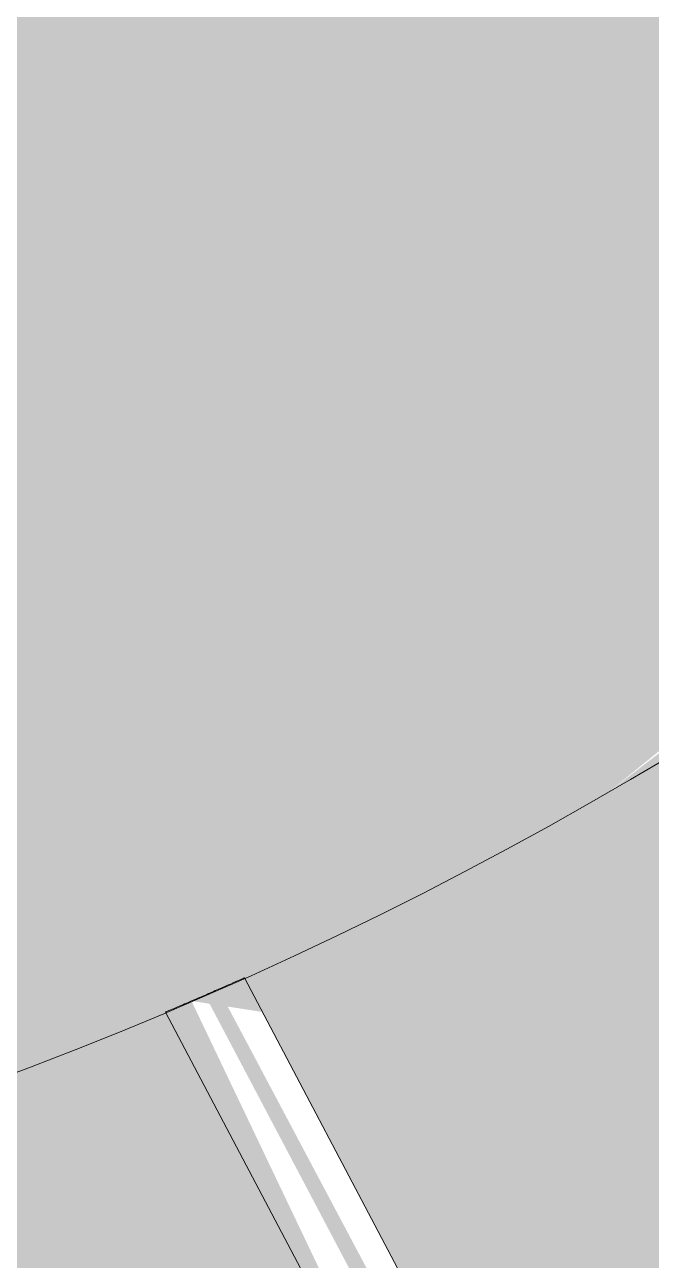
# Model space of a CAD drawing. Header units: inches. Extents: x -1460 to -268, y -77 to 274.
# Drawn here: x -611.455 to -610.982, y 10.965 to 11.896 of the extents above; entities that cross this region are included whole.
import ezdxf

# ---------------------------------------------------------------- set-up
doc = ezdxf.new("R2010")
doc.units = ezdxf.units.IN
doc.header["$MEASUREMENT"] = 0
doc.layers.add('Q-SPCQ', color=91, linetype='Continuous', lineweight=9)

# ---------------------------------------------------------------- blocks, each defined once
blk = doc.blocks.new('Bicycle_4878 - Bicycle_4878-776584-Elevation - South')
at = {"layer": 'Q-SPCQ'}
h = blk.add_hatch(color=256, dxfattribs=at)
h.paths.add_polyline_path([(1125.99389, 3.72434), (1126.00958, 3.76407), (1122.07789, 11.16898), (1122.0677, 11.16453), (1125.88082, 3.93859)], flags=0)
h.paths.add_polyline_path([(1119.27552, 16.45575), (1119.29324, 16.49058), (1115.27537, 24.05409), (1115.26795, 24.05017), (1119.25909, 16.48697)], flags=0)
h = blk.add_hatch(color=256, dxfattribs=at)
h.paths.add_polyline_path([(1125.97091, 3.71877), (1125.99389, 3.72434), (1122.04181, 11.15343), (1122.0485, 11.13249), (1125.96477, 3.71935)], flags=0)
h.paths.add_polyline_path([(1119.24849, 16.43855), (1119.27552, 16.45575), (1115.24311, 24.03707), (1115.24767, 24.01913), (1119.24739, 16.44065)], flags=0)
h = blk.add_hatch(color=256, dxfattribs=at)
h.paths.add_polyline_path([(1120.87265, 10.91623), (1121.72785, 11.05107), (1122.37265, 11.31815), (1123.04579, 11.86244), (1123.47072, 12.41623), (1123.77043, 13.13977), (1123.85622, 13.79148), (1121.71079, 13.79123), (1121.69317, 13.65741), (1121.59327, 13.41623), (1121.43435, 13.20912), (1121.22724, 13.0502), (1120.98606, 12.9503), (1120.72724, 12.91623), (1120.40991, 12.97454), (1120.22724, 13.0502), (1120.02014, 13.20912), (1119.86122, 13.41623), (1119.76132, 13.65741), (1119.73967, 14.0106), (1119.76132, 14.17505), (1119.86122, 14.41623), (1120.02014, 14.62334), (1120.22724, 14.78225), (1120.46842, 14.88216), (1120.80162, 14.90644), (1121.0694, 14.84764), (1121.09326, 14.83775), (1121.79115, 16.75517), (1121.6491, 16.81401), (1120.87265, 16.91623), (1120.09619, 16.81401), (1119.33703, 16.48697), (1118.75133, 16.03755), (1118.27457, 15.41623), (1117.97487, 14.69269), (1117.87265, 13.91623), (1117.97487, 13.13977), (1118.27457, 12.41623), (1118.75133, 11.79491), (1119.37265, 11.31815), (1120.09619, 11.01845), (1120.40991, 10.97715)], flags=0)
h.paths.add_polyline_path([(1123.85624, 14.04087), (1123.77043, 14.69269), (1123.47072, 15.41623), (1122.99397, 16.03755), (1122.37265, 16.51431), (1122.02234, 16.65941), (1121.31469, 14.71516), (1121.43435, 14.62334), (1121.5959, 14.40989), (1121.69317, 14.17505), (1121.72785, 14.04114), (1123.04579, 14.04098)], flags=0)
for p, q in [((1126.03083, 3.7238), (1122.09744, 11.17764)), ((1122.03779, 11.15173), (1125.97348, 3.69354))]:
    blk.add_line(p, q, dxfattribs=at)
blk.add_arc((1120.87265, 13.91623), 3, 180, 357.6939, dxfattribs=at)
for points, knots in [([(1122.0677, 11.16453), (1122.0713, 11.16609), (1122.07803, 11.16903), (1122.08724, 11.17309), (1122.09399, 11.17609), (1122.09715, 11.17751), (1122.09758, 11.1777), (1122.0972, 11.17753), (1122.09698, 11.17743)], [0, 0, 0, 0, 0.1111111, 0.2222222, 0.3333333, 0.4444444, 0.5138889, 0.5555556, 0.5555556, 0.5555556, 0.5555556]), ([(1122.03825, 11.15193), (1122.03787, 11.15177), (1122.0376, 11.15165), (1122.03857, 11.15206), (1122.04098, 11.15308), (1122.04464, 11.15463), (1122.04934, 11.15662), (1122.05695, 11.15988), (1122.06319, 11.16257), (1122.0677, 11.16453)], [0.4444444, 0.4444444, 0.4444444, 0.4444444, 0.5138889, 0.5833333, 0.6527778, 0.7222222, 0.7916667, 0.8611111, 1, 1, 1, 1])]:
    blk.add_open_spline(points, degree=3, knots=knots, dxfattribs=at)
blk = doc.blocks.new('Bicycle_4878 - Bicycle_4878-V11-Elevation - South')
at = {"layer": 'Q-SPCQ'}
h = blk.add_hatch(color=256, dxfattribs=at)
h.paths.add_polyline_path([(1120.87265, 10.3303), (1121.39432, 10.39898), (1121.29134, 10.94559), (1121.3361, 10.94274), (1121.45798, 10.40736), (1121.72785, 10.46514), (1122.27995, 10.69383), (1122.05749, 11.16012), (1122.11046, 11.15192), (1122.33926, 10.7184), (1122.4545, 10.79504), (1122.67492, 10.98824), (1122.43557, 11.35551), (1122.48862, 11.35551), (1122.73683, 11.01167), (1122.92681, 11.17744), (1122.66602, 11.51127), (1122.71711, 11.51793), (1122.99397, 11.20898), (1123.24936, 11.54182), (1123.11879, 11.65606), (1122.84023, 11.67694), (1122.37265, 11.31815), (1121.6491, 11.01845), (1120.82964, 10.92189), (1119.99794, 11.05915), (1119.29848, 11.37507), (1118.70758, 11.85192), (1118.27457, 12.41623), (1117.96144, 13.24175), (1117.91122, 13.62327), (1117.8862, 13.22738), (1117.95389, 13.22278), (1117.94915, 13.17725), (1117.89773, 13.13977), (1117.99259, 12.51108), (1118.18441, 12.58456), (1118.17818, 12.53741), (1118.01715, 12.45178), (1118.17818, 12.12694), (1118.37959, 12.2475), (1118.38578, 12.19881), (1118.19393, 12.02498), (1118.27457, 11.87043), (1118.51935, 12.05558), (1118.52626, 12.00457), (1118.30173, 11.79491), (1118.5463, 11.51664), (1118.7861, 11.7607), (1118.80211, 11.71354), (1118.56951, 11.44593), (1118.81726, 11.15839), (1119.00817, 11.0119), (1119.24502, 11.39614), (1119.27184, 11.35579), (1119.05944, 10.97256), (1119.3893, 10.72533), (1119.59466, 11.20205), (1119.62368, 11.15762), (1119.44838, 10.70086), (1119.8368, 10.53997), (1119.9767, 11.05314), (1120.01284, 11.01845), (1119.89668, 10.51516), (1120.11729, 10.42975), (1120.21694, 10.98877), (1120.25531, 10.95274), (1120.20739, 10.41788), (1120.60862, 10.36506), (1120.63219, 10.92589), (1120.67251, 10.91623), (1120.673, 10.35659), (1120.84022, 10.33457)], flags=0)
h.paths.add_polyline_path([(1123.28835, 11.59262), (1123.32516, 11.6406), (1123.22491, 11.64811), (1123.28746, 11.5934)], flags=0)
h.paths.add_polyline_path([(1123.45987, 11.81616), (1123.50235, 11.90665), (1123.78005, 12.62693), (1123.62003, 12.71128), (1123.66339, 12.74063), (1123.79249, 12.72146), (1123.82592, 13.09349), (1123.76741, 13.1286), (1123.70475, 12.98123), (1123.47072, 12.41623), (1123.05144, 11.8467), (1123.45403, 11.8166)], flags=0)
h.paths.add_polyline_path([(1123.77042, 13.13977), (1123.79432, 13.16649), (1123.85157, 13.17021), (1123.82785, 13.20555), (1123.77563, 13.17934), (1123.77178, 13.15004)], flags=0)
h.paths.add_polyline_path([(1123.85624, 13.45494), (1123.82952, 13.58862), (1123.83648, 13.45495)], flags=0)

msp = doc.modelspace()

# ---------------------------------------------------------------- block references
at = {"layer": 'Q-SPCQ'}
for name in ['Bicycle_4878 - Bicycle_4878-776584-Elevation - South', 'Bicycle_4878 - Bicycle_4878-V11-Elevation - South']:
    msp.add_blockref(name, (-1733.38683, 0), dxfattribs=at)

doc.saveas('drawing.dxf')
